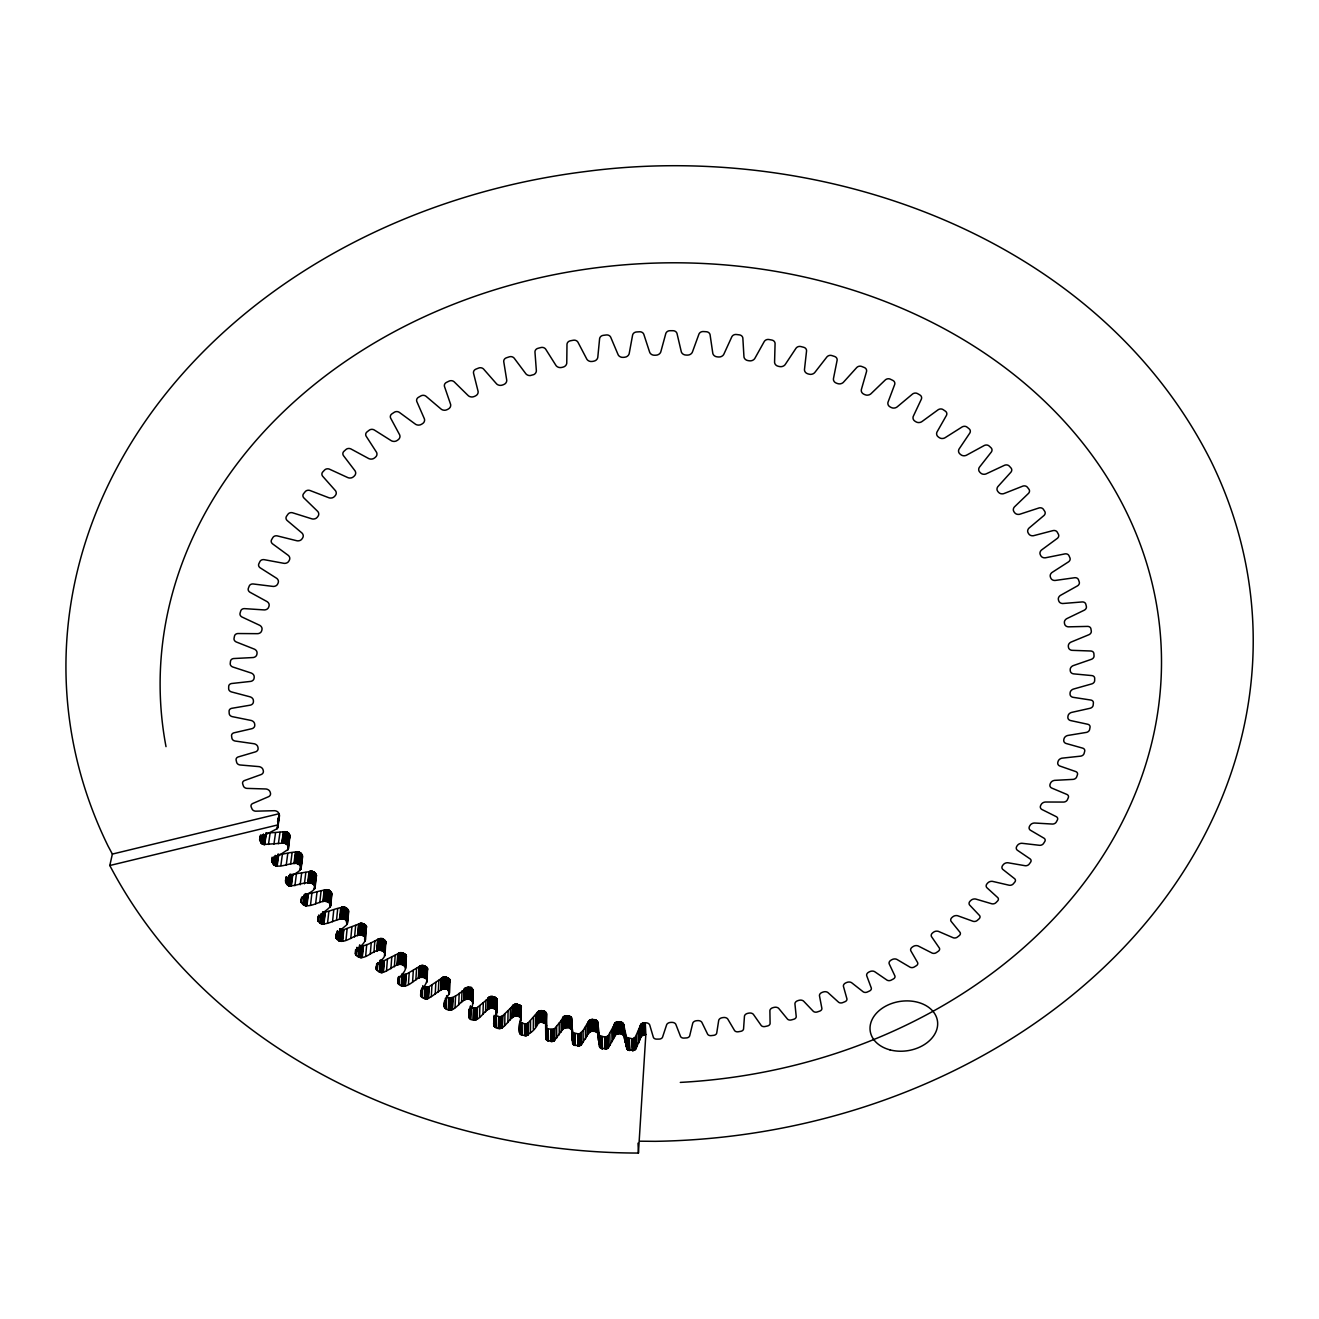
<?xml version="1.0" encoding="UTF-8"?>
<svg xmlns="http://www.w3.org/2000/svg" width="1319" height="1319" viewBox="0 0 1319 1319"><rect width="100%" height="100%" fill="white"/><g stroke="black" fill="none" stroke-linecap="round" stroke-linejoin="round"><path stroke-width="1.5" d="M624.2 1036.52L621.529 1033.717L616.187 1034.129L608.257 1047.88L602.222 1048.687L599.551 1046.791L597.655 1032.991L595.364 1031.425L591.604 1031.194L588.868 1032.744L581.3 1044.846L577.788 1045.868L572.743 1043.956L572.1 1030.155L568.868 1027.633L563.46 1028.49L553.996 1040.938L551.128 1041.449L546.544 1039.982L546.577 1025.358L545.11 1023.297L541.862 1022.324L541.878 1010.651L537.921 1011.739L527.633 1023.528L524.731 1023.907L520.313 1022.192M542.158 1022.357L541.878 1010.651M542.439 1022.423L542.158 1010.684M543.56 1022.67L543.576 1010.997L542.455 1010.75M543.84 1022.736L543.576 1010.997M544.384 1022.917L543.857 1011.079M544.632 1023.033L544.12 1011.162M285.959 876.937C282.513 897.777 310.625 873.26 315.175 887.407C313.065 893.804 300.105 894.595 300.996 901.998C306.107 910.671 317.368 901.734 324.49 901.157C344.836 905.543 308.382 915.353 320.088 923.003C327.359 927.916 347.161 910.077 346.765 924.784C342.924 928.494 329.519 936.853 339.807 941.123C347.738 942.673 354.399 933.687 362.23 935.204C375.091 941.37 343.517 953.917 361.076 957.561C368.776 957.825 376.278 946.218 383.763 951.741C388.841 957.594 375.767 962.293 375.964 968.377C383.235 981.979 396.706 956.242 405.428 967.091C406.631 973.241 394.744 978.187 398.651 984.139C405.675 990.569 413.375 980.297 419.557 977.478C439.738 975.466 410.555 995.763 424.932 998.615C431.231 1001.006 447.718 978.286 449.054 994.147C445.113 998.978 440.282 1010.42 450.521 1010.041C457.792 1008.936 461.056 998.351 468.723 999.175C481.386 1001.517 457.891 1023.247 476.753 1019.389C482.886 1016.965 487.255 1004.386 495.334 1009.249C500.33 1013.783 490.783 1021.467 494.559 1026.71C505.869 1035.712 510.354 1007.996 521.153 1018.169C509.282 1050.518 546.148 1030.667 538.333 1011.426M538.3 1023.099L538.795 1011.145M538.531 1022.95L539.042 1011.03M539.026 1022.703L539.306 1010.931M539.273 1022.604L539.57 1010.849M539.553 1022.522L539.85 1010.766M539.834 1022.439L540.13 1010.717M540.394 1022.34L540.708 1010.634M540.691 1022.307L541.004 1010.618M541.862 1022.324L541.301 1010.601M541.565 1022.291L541.581 1010.618M535.498 1026.627L535.547 1014.954M537.047 1024.467L537.08 1012.794M537.245 1024.138L537.427 1012.267M537.525 1023.758L537.74 1011.904M537.888 1023.412L538.119 1011.574M533.338 1029.331L533.387 1017.641M527.732 1035.118L527.996 1023.313M528.078 1034.887L528.325 1023.066M528.375 1034.624L528.474 1022.934M530.469 1032.53L530.551 1020.824M524.632 1035.596L524.517 1023.857M524.847 1035.646L524.962 1023.94M525.325 1035.679L525.193 1023.973M525.556 1035.695L525.654 1023.989M526.017 1035.662L525.885 1023.989M526.248 1035.629L526.347 1023.94M526.479 1035.596L526.578 1023.89M526.71 1035.547L527.023 1023.775M527.138 1035.399L527.435 1023.626M527.534 1035.234L527.633 1023.528M520.609 1034.294L520.741 1022.604M520.956 1034.525L520.923 1022.72M521.153 1018.169L521.021 1006.117L517.444 1004.336L514.311 1004.517L502.193 1016.257L499.555 1016.784L495.317 1015.399L495.037 1027.089M521.153 1034.64L521.285 1022.934M521.252 1020.461L521.021 1006.117M521.549 1034.805L521.483 1023.033M521.994 1034.937L521.895 1023.181M517.576 1016.059L517.724 1004.402M518.68 1016.388L518.829 1004.715M519.224 1016.57L519.109 1004.798M519.472 1016.685L519.62 1005.012M519.67 1032.925L519.785 1023.956M519.719 1016.801L519.867 1005.144M519.95 1033.585L519.834 1023.346M520.164 1017.081L520.082 1005.276M520.313 1034.03L520.444 1022.34M520.378 1017.246L520.51 1005.573M520.461 1034.178L520.692 1005.754M513.866 1016.289L514.047 1004.616M514.13 1016.174L514.311 1004.517M514.41 1016.092L514.575 1004.435M514.674 1016.009L514.855 1004.353M515.251 1015.91L515.135 1004.287M515.548 1015.877L515.713 1004.204M515.844 1015.861L515.993 1004.188M516.141 1015.861L516.29 1004.188M516.438 1015.861L516.586 1004.204M516.718 1015.894L516.883 1004.237M517.015 1015.943L517.163 1004.27M517.295 1015.993L517.444 1004.336M512.003 1017.839L512.415 1005.853M512.382 1017.328L512.728 1005.49M512.745 1016.982L512.926 1005.309M512.943 1016.817L513.322 1004.996M513.388 1016.537L513.553 1004.864M513.619 1016.405L513.8 1004.732M507.864 1022.522L508.079 1010.849M510.272 1019.933L510.453 1008.26M504.732 1025.572L504.946 1013.899M500 1028.49L500.016 1016.817M500.231 1028.474L500.478 1016.784M500.692 1028.408L500.709 1016.751M500.923 1028.358L501.171 1016.669M501.138 1028.292L501.599 1016.537M501.566 1028.144L501.797 1016.438M501.764 1028.045L502.193 1016.257M502.127 1027.831L502.539 1016.009M502.457 1027.583L502.687 1015.894M496.686 1012.646L496.801 998.829L494.609 997.115L490.652 996.537L476.95 1007.815L474.263 1008.211L470.306 1006.727L469.894 1018.416M496.752 1012.431L496.801 998.829M498.384 1028.292L498.648 1016.603M498.615 1028.358L498.862 1016.669M498.829 1028.408L499.093 1016.718M499.291 1028.474L499.324 1016.751M499.538 1028.49L499.786 1016.801M493.24 1008.408L493.537 996.752M494.097 1026.1L494.097 1015.333M494.328 1008.771L494.609 997.115M494.427 1026.561L494.345 1016.454M494.592 1008.87L494.872 997.213M494.707 1026.841L494.79 1016.965M495.103 1009.117L495.136 997.329M495.334 1009.249L495.598 997.593M495.416 1027.32L495.499 1015.515M495.746 1009.563L495.829 997.741M495.614 1027.402L495.878 1015.712M495.746 1015.383L495.845 1011.492M496.125 1009.909L496.224 998.071M496.026 1027.567L496.092 1015.795M496.422 1010.288L496.554 998.434M489.794 1008.343L490.091 996.686M490.058 1008.26L490.371 996.603M490.355 1008.194L490.652 996.537M490.635 1008.145L490.948 996.504M491.229 1008.095L491.229 996.472M491.525 1008.095L491.822 996.439M491.822 1008.112L492.119 996.455M492.119 1008.145L492.416 996.488M492.399 1008.178L492.696 996.537M492.696 1008.244L492.976 996.587M492.976 1008.31L493.257 996.653M487.502 1009.892L487.832 998.236M487.766 1009.579L488.096 997.922M487.948 1009.398L488.442 997.576M488.327 1009.068L488.854 997.263M488.772 1008.771L489.085 997.115M489.003 1008.639L489.316 996.983M489.25 1008.524L489.827 996.768M623.788 1025.209L626.459 1037.328L632.543 1038.844L635.346 1037.179L640.952 1024.253L645.848 1022.786A4.27 3.166 -3 0 1 649.888 1025.572L653.383 1037.377A3.479 2.572 -3.2 0 0 656.664 1039.125L659.17 1039.092A3.462 2.556 -3.2 0 0 662.517 1037.245L666.458 1025.325A4.254 3.149 -3.5 0 1 670.613 1022.423L671.783 1022.373A4.254 3.149 -3.5 0 1 676.053 1024.929L680.555 1036.503A3.462 2.556 -3.8 0 0 683.984 1038.086L686.49 1037.921A3.462 2.556 -3.8 0 0 689.672 1035.893L692.59 1023.824A4.254 3.149 -4.1 0 1 696.498 1020.725L697.652 1020.626A4.254 3.149 -4.1 0 1 702.153 1022.95L707.643 1034.228A3.462 2.556 -4.4 0 0 711.205 1035.629L713.711 1035.333A3.479 2.572 -4.4 0 0 716.712 1033.156L718.608 1020.988A4.27 3.166 -4.7 0 1 722.235 1017.707L723.406 1017.526A4.27 3.166 -4.7 0 1 728.104 1019.603L734.568 1030.568A3.479 2.572 -5 0 0 738.261 1031.771L740.717 1031.343A3.479 2.572 -5 0 0 743.553 1029.034L744.411 1016.801A4.27 3.166 -5.2 0 1 747.774 1013.338L748.912 1013.107A4.27 3.166 -5.3 0 1 753.792 1014.938L761.228 1025.523A3.479 2.572 -5.5 0 0 765.02 1026.528L767.46 1025.984A3.479 2.572 -5.6 0 0 770.098 1023.528L769.9 1011.294A4.27 3.166 -5.8 0 1 772.967 1007.667L774.105 1007.37A4.27 3.166 -5.8 0 1 779.15 1008.936L787.509 1019.109A3.479 2.572 -6.1 0 0 791.4 1019.917L793.807 1019.241A3.479 2.572 -6.2 0 0 796.231 1016.652L794.994 1004.468A4.287 3.182 -6.4 0 1 797.764 1000.692L798.869 1000.346A4.287 3.182 -6.4 0 1 804.079 1001.632L813.328 1011.343A3.495 2.589 -6.7 0 0 817.318 1011.937L819.66 1011.145A3.495 2.589 -6.8 0 0 821.885 1008.441L819.577 996.34A4.287 3.199 -7 0 1 822.05 992.432L823.122 992.036A4.287 3.199 -7 0 1 828.464 993.042L838.604 1002.242A3.495 2.605 -7.3 0 0 842.643 1002.638L844.951 1001.715A3.495 2.605 -7.4 0 0 846.946 998.895L843.599 986.958A4.303 3.215 -7.5 0 1 845.726 982.919L846.782 982.457A4.303 3.215 -7.6 0 1 852.239 983.199L863.22 991.839A3.512 2.605 -7.9 0 0 867.325 992.02L869.551 990.981A3.512 2.622 -7.9 0 0 871.315 988.063L866.929 976.307A4.32 3.232 -8.1 0 1 868.726 972.169L869.749 971.658A4.32 3.232 -8.1 0 1 875.305 972.103L887.077 980.165A3.528 2.622 -8.5 0 0 891.232 980.116L893.375 978.962A3.528 2.622 -8.5 0 0 894.909 975.961L889.484 964.453A4.336 3.248 -8.7 0 1 890.935 960.216L891.924 959.655A4.336 3.248 -8.7 0 1 897.547 959.803L910.11 967.223A3.545 2.638 -9.1 0 0 914.281 966.975L916.342 965.706A3.545 2.638 -9.1 0 0 917.628 962.606L911.165 951.411A4.353 3.265 -9.2 0 1 912.27 947.108L913.21 946.481A4.353 3.265 -9.2 0 1 918.898 946.333L932.187 953.093A3.561 2.671 -9.6 0 0 936.375 952.598L938.353 951.23A3.561 2.671 -9.7 0 0 939.375 948.064L931.906 937.215A4.369 3.297 -9.8 0 1 932.648 932.863L933.539 932.187A4.369 3.297 -9.8 0 1 939.243 931.725L953.241 937.776A3.578 2.687 -10.2 0 0 957.413 937.067L959.292 935.583A3.578 2.687 -10.3 0 0 960.051 932.368L951.576 921.915A4.402 3.314 -10.3 0 1 951.955 917.513L952.796 916.804A4.402 3.314 -10.4 0 1 958.517 916.045L973.158 921.321A3.594 2.704 -10.8 0 0 977.297 920.398L979.077 918.815A3.594 2.704 -10.8 0 0 979.572 915.551L970.124 905.559A4.419 3.347 -10.9 0 1 970.108 901.141L970.899 900.382A4.419 3.347 -10.9 0 1 976.621 899.311L991.839 903.795A3.611 2.737 -11.3 0 0 995.96 902.641L997.609 900.959A3.627 2.737 -11.4 0 0 997.824 897.678L987.42 888.198A4.452 3.38 -11.4 0 1 987.041 883.763L987.766 882.955A4.452 3.38 -11.5 0 1 993.454 881.587L1009.216 885.247A3.644 2.753 -11.9 0 0 1013.272 883.878L1014.789 882.098A3.644 2.77 -11.9 0 0 1014.74 878.8L1003.413 869.88A4.468 3.413 -12 0 1 1002.638 865.462L1003.314 864.621A4.468 3.413 -12 0 1 1008.92 862.923L1025.176 865.726A3.66 2.786 -12.4 0 0 1029.166 864.126L1030.551 862.263A3.66 2.786 -12.5 0 0 1030.205 858.966L1017.988 850.656A4.501 3.446 -12.5 0 1 1016.817 846.287L1017.427 845.397A4.501 3.446 -12.5 0 1 1022.967 843.402L1039.636 845.314A3.693 2.819 -13 0 0 1043.527 843.484L1044.763 841.555A3.693 2.819 -13 0 0 1044.137 838.274L1031.062 830.607A4.534 3.479 -13 0 1 1029.512 826.304L1030.057 825.381A4.534 3.479 -13 0 1 1035.481 823.072L1052.513 824.062A3.71 2.852 -13.5 0 0 1056.288 822.017L1057.376 820.006A3.71 2.852 -13.6 0 0 1056.47 816.758L1042.571 809.817A4.567 3.528 -13.5 0 1 1040.625 805.579L1041.103 804.639A4.567 3.528 -13.6 0 1 1046.379 802.018L1063.708 802.067A3.743 2.885 -14 0 0 1067.368 799.809L1068.291 797.731A3.743 2.885 -14.1 0 0 1067.087 794.516L1052.414 788.35A4.6 3.561 -14 0 1 1050.089 784.211L1050.485 783.239A4.6 3.561 -14 0 1 1055.612 780.304L1073.155 779.381A3.776 2.918 -14.6 0 0 1076.667 776.924L1077.425 774.781A3.776 2.918 -14.6 0 0 1075.925 771.631L1060.542 766.273A4.633 3.611 -14.5 0 1 1057.838 762.267L1058.135 761.261A4.633 3.611 -14.5 0 1 1063.081 758.046L1080.772 756.133A3.792 2.951 -15.1 0 0 1084.103 753.446L1084.696 751.269A3.792 2.968 -15.1 0 0 1082.899 748.203L1066.873 743.702A4.666 3.644 -15 0 1 1063.774 739.844L1064.004 738.821A4.666 3.644 -15 0 1 1068.72 735.31L1086.477 732.391A3.825 3.001 -15.5 0 0 1089.626 729.506L1090.038 727.297A3.825 3.001 -15.6 0 0 1087.961 724.312L1071.325 720.718A4.699 3.693 -15.4 0 1 1067.862 717.025L1068.011 715.986A4.699 3.693 -15.4 0 1 1072.479 712.211L1090.219 708.254A3.858 3.034 -16 0 0 1093.171 705.187L1093.385 702.945A3.858 3.034 -16 0 0 1091.027 700.076L1073.864 697.438A4.732 3.743 -15.8 0 1 1070.039 693.926L1070.088 692.887A4.732 3.743 -15.9 0 1 1074.293 688.831L1091.934 683.852A3.875 3.083 -16.4 0 0 1094.655 680.604L1094.688 678.345A3.891 3.083 -16.5 0 0 1092.05 675.608L1074.424 673.943A4.765 3.792 -16.2 0 1 1070.253 670.662L1070.204 669.607A4.765 3.792 -16.3 0 1 1074.128 665.304L1091.555 659.269A3.908 3.116 -16.8 0 0 1094.045 655.873L1093.88 653.597A3.908 3.116 -16.9 0 0 1090.961 651.009L1072.974 650.366A4.798 3.842 -16.6 0 1 1068.456 647.316L1068.324 646.261A4.798 3.842 -16.6 0 1 1071.918 641.726L1089.065 634.653A3.941 3.166 -17.2 0 0 1091.291 631.092L1090.928 628.833A3.941 3.166 -17.2 0 0 1087.746 626.393L1069.462 626.822A4.831 3.891 -16.9 0 1 1064.631 624.035L1064.417 622.98A4.831 3.891 -17 0 1 1067.665 618.215L1084.416 610.12A3.973 3.199 -17.6 0 0 1086.361 606.427L1085.801 604.168A3.973 3.215 -17.6 0 0 1082.371 601.926L1063.889 603.426A4.864 3.941 -17.2 0 1 1058.745 600.903L1058.432 599.881A4.864 3.957 -17.2 0 1 1061.317 594.902L1077.607 585.801A3.99 3.248 -17.9 0 0 1079.255 581.976L1078.48 579.75A3.99 3.248 -17.9 0 0 1074.82 577.706L1056.222 580.311A4.897 4.006 -17.5 0 1 1050.798 578.085L1050.402 577.062A4.897 4.006 -17.5 0 1 1052.875 571.918L1068.588 561.812A4.023 3.297 -18.1 0 0 1069.94 557.888L1068.967 555.695A4.023 3.297 -18.1 0 0 1065.076 553.865L1046.462 557.591A4.93 4.056 -17.7 0 1 1040.79 555.695L1040.295 554.705A4.93 4.056 -17.7 0 1 1042.373 549.38L1057.393 538.317A4.056 3.347 -18.3 0 0 1058.415 534.294L1057.261 532.167A4.056 3.347 -18.3 0 0 1053.156 530.568L1034.64 535.415A4.963 4.105 -17.8 0 1 1028.738 533.865L1028.144 532.892A4.963 4.105 -17.8 0 1 1029.793 527.435L1044.038 515.449A4.072 3.38 -18.4 0 0 1044.73 511.343L1043.362 509.282A4.072 3.396 -18.5 0 0 1039.075 507.93L1020.774 513.915A4.979 4.155 -17.9 0 1 1014.657 512.712L1013.981 511.772A4.979 4.155 -17.9 0 1 1015.168 506.216L1028.556 493.339A4.089 3.429 -18.5 0 0 1028.902 489.184L1027.336 487.189A4.105 3.429 -18.5 0 0 1022.884 486.101L1004.88 493.207A5.012 4.204 -17.9 0 1 998.615 492.383L997.84 491.476A5.012 4.204 -17.9 0 1 998.565 485.854L1010.981 472.12A4.122 3.479 -18.5 0 0 1010.981 467.948L1009.233 466.052A4.122 3.479 -18.5 0 0 1004.633 465.228L987.041 473.455A5.029 4.254 -17.8 0 1 980.627 472.993L979.786 472.153A5.029 4.254 -17.8 0 1 980.017 466.464L991.393 451.955A4.138 3.512 -18.4 0 0 991.031 447.768L989.102 445.987A4.138 3.512 -18.3 0 0 984.386 445.443L967.322 454.758A5.062 4.303 -17.6 0 1 960.809 454.692L959.869 453.901A5.062 4.303 -17.5 0 1 959.638 448.196L969.877 432.962A4.155 3.561 -18.1 0 0 969.135 428.807L967.041 427.125A4.155 3.561 -18.1 0 0 962.227 426.878L945.805 437.265A5.078 4.353 -17.2 0 1 939.227 437.611L938.221 436.869A5.078 4.353 -17.2 0 1 937.479 431.165L946.498 415.304A4.171 3.594 -17.8 0 0 945.41 411.182L943.134 409.632A4.171 3.594 -17.7 0 0 938.254 409.681L922.608 421.091A5.095 4.402 -16.8 0 1 915.996 421.833L914.908 421.157A5.095 4.402 -16.7 0 1 913.671 415.501L921.404 399.063A4.188 3.627 -17.2 0 0 919.953 395.008L917.529 393.606A4.188 3.644 -17.2 0 0 912.616 393.969L897.81 406.351A5.111 4.452 -16.2 0 1 891.215 407.505L890.061 406.895A5.111 4.452 -16.1 0 1 888.346 401.322L894.711 384.406A4.204 3.677 -16.5 0 0 892.897 380.433L890.341 379.18A4.204 3.677 -16.5 0 0 885.412 379.839L871.579 393.161A5.128 4.485 -15.4 0 1 865.033 394.727L863.83 394.183A5.128 4.485 -15.3 0 1 861.604 388.726L866.567 371.414A4.204 3.71 -15.7 0 0 864.39 367.556L861.703 366.468A4.204 3.71 -15.6 0 0 856.822 367.44L844.028 381.603A5.128 4.518 -14.4 0 1 837.598 383.582L836.328 383.12A5.144 4.518 -14.4 0 1 833.624 377.795L837.136 360.186A4.221 3.726 -14.6 0 0 834.614 356.476L831.811 355.553A4.221 3.743 -14.5 0 0 826.98 356.839L815.34 371.793A5.144 4.551 -13.3 0 1 809.042 374.167L807.739 373.788A5.144 4.551 -13.2 0 1 804.574 368.644L806.568 350.838A4.221 3.759 -13.3 0 0 803.716 347.293L800.831 346.551A4.221 3.759 -13.2 0 0 796.082 348.134L785.695 363.797A5.161 4.584 -11.9 0 1 779.562 366.567L778.226 366.27A5.161 4.584 -11.8 0 1 774.599 361.324L775.077 343.418A4.237 3.776 -11.8 0 0 771.912 340.071L768.944 339.511A4.237 3.792 -11.6 0 0 764.328 341.39L755.243 357.68A5.161 4.6 -10.4 0 1 749.34 360.812L747.955 360.598A5.161 4.6 -10.3 0 1 743.9 355.899L742.844 338.01A4.237 3.809 -10 0 0 739.382 334.861L736.365 334.498A4.237 3.809 -9.8 0 0 731.88 336.658L724.18 353.476A5.161 4.616 -8.6 0 1 718.542 356.987L717.14 356.855A5.161 4.616 -8.6 0 1 712.672 352.437L710.067 334.663A4.237 3.809 -8.1 0 0 706.341 331.728L703.291 331.547A4.237 3.809 -7.9 0 0 698.988 333.987L692.706 351.25A5.161 4.633 -6.8 0 1 687.364 355.108L685.946 355.058A5.161 4.633 -6.7 0 1 681.099 350.936L676.977 333.377A4.237 3.825 -6 0 0 672.987 330.706L669.92 330.706A4.237 3.825 -5.8 0 0 665.831 333.41L661.033 351.002A5.161 4.649 -4.8 0 1 656.021 355.19L654.603 355.24A5.161 4.649 -4.7 0 1 649.393 351.415L643.771 334.185A4.237 3.825 -3.9 0 0 639.55 331.778L636.483 331.976A4.237 3.825 -3.7 0 0 632.625 334.944L629.344 352.75A5.161 4.649 -2.8 0 1 624.695 357.235L623.293 357.367A5.161 4.649 -2.8 0 1 617.77 353.888L610.664 337.103A4.237 3.825 -1.7 0 0 606.245 334.96L603.212 335.356A4.237 3.825 -1.5 0 0 599.617 338.538L597.87 356.493A5.161 4.633 -0.9 0 1 593.599 361.225L592.215 361.455A5.161 4.633 -0.8 0 1 586.394 358.339L577.887 342.083A4.237 3.809 0.3 0 0 573.303 340.236L570.303 340.813A4.237 3.809 0.5 0 0 566.989 344.21L566.774 362.164A5.161 4.616 1 0 1 562.933 367.16L561.564 367.473A5.161 4.616 1.1 0 1 555.513 364.736L545.637 349.09A4.237 3.809 2.3 0 0 540.905 347.54L537.971 348.315A4.237 3.809 2.4 0 0 534.953 351.893L536.289 369.765A5.161 4.6 2.7 0 1 533.849 374.58L530.172 375.585A5.161 4.6 2.8 0 1 525.292 373.013L514.113 358.076A4.237 3.792 4 0 0 509.266 356.839L506.414 357.795A4.237 3.776 4.2 0 0 503.726 361.538L506.578 379.212A5.161 4.584 4.3 0 1 503.644 384.587L502.358 385.066A5.161 4.584 4.3 0 1 495.928 383.137L483.529 368.99A4.221 3.759 5.6 0 0 478.616 368.05L475.846 369.172A4.221 3.759 5.7 0 0 473.505 373.063L477.857 390.44A5.144 4.551 5.6 0 1 475.401 395.964L474.148 396.524A5.144 4.551 5.7 0 1 467.586 395.008L454.066 381.719A4.221 3.743 6.9 0 0 449.103 381.109L446.465 382.395A4.221 3.726 7 0 0 444.454 386.401L450.274 403.383A5.144 4.518 6.8 0 1 448.312 409.022L447.108 409.648A5.128 4.518 6.8 0 1 440.464 408.544L425.922 396.195A4.204 3.71 8 0 0 420.942 395.881L418.42 397.332A4.204 3.71 8.1 0 0 416.771 401.421L423.993 417.925A5.128 4.485 7.8 0 1 422.525 423.646L421.404 424.339A5.128 4.485 7.8 0 1 414.71 423.646L399.228 412.286A4.204 3.677 8.9 0 0 394.266 412.286L391.891 413.869A4.204 3.677 9 0 0 390.605 418.041L399.179 433.967A5.111 4.452 8.5 0 1 398.206 439.722L397.151 440.48A5.111 4.452 8.6 0 1 390.473 440.2L374.151 429.895A4.188 3.644 9.6 0 0 369.238 430.192L367.028 431.907A4.188 3.627 9.6 0 0 366.105 436.127L375.964 451.395A5.095 4.402 9.2 0 1 375.486 457.165L374.514 457.973A5.095 4.402 9.2 0 1 367.869 458.105L350.821 448.889A4.171 3.594 10.1 0 0 345.99 449.482L343.946 451.312A4.171 3.594 10.2 0 0 343.402 455.55L354.448 470.075A5.078 4.353 9.6 0 1 354.481 475.813L353.574 476.687A5.078 4.353 9.6 0 1 347.012 477.231L329.371 469.119A4.155 3.561 10.5 0 0 324.622 469.993L322.776 471.938A4.155 3.561 10.5 0 0 322.594 476.159L334.762 489.893A5.062 4.303 10 0 1 335.29 495.581L334.465 496.505A5.062 4.303 10 0 1 328.019 497.428L309.883 490.454A4.138 3.512 10.7 0 0 305.266 491.608L303.601 493.652A4.138 3.512 10.8 0 0 303.782 497.84L316.989 510.7A5.029 4.254 10.2 0 1 317.994 516.306L317.252 517.262A5.029 4.254 10.2 0 1 310.971 518.565L292.439 512.745A4.122 3.479 10.9 0 0 288.004 514.179L286.52 516.29A4.122 3.479 10.9 0 0 287.064 520.428L301.21 532.381A5.012 4.204 10.3 0 1 302.678 537.872L302.035 538.861A5.012 4.204 10.3 0 1 295.918 540.526L277.138 535.86A4.105 3.429 10.9 0 0 272.868 537.542L271.582 539.718A4.089 3.429 10.9 0 0 272.472 543.791L287.46 554.771A4.979 4.155 10.3 0 1 289.372 560.13L288.828 561.136A4.979 4.155 10.3 0 1 282.942 563.147L263.998 559.635A4.072 3.38 10.9 0 0 259.925 561.548L258.837 563.79A4.072 3.38 10.8 0 0 260.074 567.764L275.803 577.755A4.963 4.105 10.2 0 1 278.144 582.932L277.682 583.971A4.946 4.105 10.2 0 1 272.044 586.296L253.05 583.954A4.056 3.347 10.7 0 0 249.209 586.081L248.335 588.34A4.039 3.347 10.7 0 0 249.885 592.198L266.257 601.167A4.93 4.056 10.1 0 1 269.01 606.163L268.647 607.218A4.93 4.056 10.1 0 1 263.272 609.856L244.345 608.62A4.023 3.297 10.5 0 0 240.734 610.961L240.058 613.253A4.023 3.297 10.5 0 0 241.921 616.979L258.821 624.893A4.897 4.006 9.9 0 1 261.97 629.674L261.706 630.746A4.897 4.006 9.9 0 1 256.644 633.664L237.865 633.532A3.99 3.248 10.3 0 0 234.502 636.055L234.04 638.363A3.99 3.248 10.3 0 0 236.183 641.941L253.528 648.8A4.864 3.941 9.6 0 1 257.04 653.334L256.875 654.405A4.864 3.941 9.6 0 1 252.127 657.587L233.595 658.544A3.973 3.215 10 0 0 230.495 661.231L230.231 663.539A3.973 3.199 10 0 0 232.655 666.952L250.346 672.739A4.831 3.891 9.3 0 1 254.204 677.043L254.122 678.098A4.831 3.891 9.3 0 1 249.703 681.511L231.534 683.522A3.941 3.166 9.6 0 0 228.698 686.358L228.649 688.65A3.941 3.166 9.6 0 0 231.32 691.881L249.258 696.613A4.798 3.842 9 0 1 253.413 700.636L253.429 701.692A4.798 3.842 9 0 1 249.373 705.319L231.616 708.336A3.908 3.116 9.3 0 0 229.077 711.287L229.209 713.563A3.908 3.116 9.2 0 0 232.128 716.613L250.214 720.273A4.765 3.792 8.6 0 1 254.666 724.016L254.765 725.054A4.765 3.792 8.6 0 1 251.072 728.879L233.826 732.853A3.891 3.083 8.9 0 0 231.567 735.92L231.897 738.162A3.875 3.083 8.8 0 0 235.029 741.014L253.166 743.619A4.732 3.743 8.3 0 1 257.881 747.065L258.079 748.104A4.732 3.743 8.2 0 1 254.748 752.077L238.096 756.974A3.858 3.034 8.4 0 0 236.134 760.14L236.645 762.333A3.858 3.034 8.4 0 0 239.976 764.971L258.079 766.537A4.699 3.693 7.8 0 1 263.025 769.686L263.305 770.708A4.699 3.693 7.8 0 1 260.354 774.83L244.361 780.584A3.825 3.001 8 0 0 242.68 783.816L243.388 785.959A3.825 3.001 7.9 0 0 246.9 788.383L264.888 788.943A4.666 3.644 7.4 0 1 270.032 791.779L270.379 792.768A4.666 3.644 7.4 0 1 267.839 797.006L252.539 803.584A3.792 2.968 7.5 0 0 251.171 806.882L252.044 808.959A3.792 2.951 7.4 0 0 255.705 811.169L273.511 810.723A4.633 3.611 6.9 0 1 278.82 813.246L278.903 817.269M482.968 1014.377L483.315 1002.704M485.59 1011.887L485.92 1000.231M479.555 1017.262L479.918 1005.589M301.408 858.85C306.7 845.528 280.782 856.13 277.748 854.399M475.499 1019.867L475.895 1008.178M475.73 1019.801L476.324 1008.062M476.159 1019.669L476.538 1007.996M476.373 1019.587L476.95 1007.815M476.753 1019.389L477.313 1007.601M477.099 1019.158L477.478 1007.469M472.548 1001.5C476.637 968.377 457.38 1003.578 446.564 997.032M472.713 1003.677L472.96 989.86M472.878 1003.017L473.059 990.058M473.191 1019.735L473.373 1007.98M473.406 1019.801L473.801 1008.128M473.867 1019.9L474.032 1008.178M474.098 1019.933L474.494 1008.244M474.576 1019.95L474.725 1008.26M474.807 1019.95L475.203 1008.26M475.269 1019.9L475.434 1008.244M468.74 1016.026L468.954 1010.189M469.267 999.34L469.696 987.7M468.937 1017.411L469.036 1009.117M469.548 999.439L469.96 987.799M469.267 1017.872L469.432 1009.53M469.548 1018.153L469.679 1010.239M470.586 999.868L471.015 988.228M470.256 1018.631L470.487 1005.754M470.85 999.983L471.262 988.343M470.454 1018.73L470.867 1007.04M471.097 1000.115L471.51 988.459M470.669 1018.812L471.081 1007.122M471.559 1000.396L471.74 988.607M471.955 1000.725L472.169 988.92M472.12 1000.907L472.532 989.266M472.433 1001.302L472.697 989.448M305.283 893.622C311.136 895.7 334.284 882.609 330.525 896.508M465.805 999.274L466.25 987.618M466.085 999.192L466.811 987.486M466.662 999.077L467.091 987.436M466.942 999.044L467.388 987.403M467.239 999.027L467.684 987.387M467.536 999.027L467.981 987.387M467.833 999.044L468.278 987.403M468.13 999.077L468.558 987.436M468.426 999.126L468.855 987.469M469.003 999.258L469.135 987.535M322.545 912.204C328.25 913.424 350.277 899.838 347.524 913.622M463.661 1000.626L464.107 988.986M463.958 1000.33L464.403 988.689M464.14 1000.165L464.783 988.36M464.552 999.851L464.997 988.195M464.783 999.703L465.459 987.931M465.261 999.456L465.706 987.816M465.525 999.357L465.97 987.717M458.715 1004.897L459.193 993.24M461.568 1002.539L462.029 990.882M455.055 1007.617L455.55 995.96M451.444 1009.859L452.17 998.104M451.856 1009.694L452.582 997.939M452.252 1009.497L452.763 997.824M452.433 1009.381L452.945 997.725M448.856 990.618L449.4 978.995L446.3 977.264L443.118 977.28L428.988 986.744L424.965 986.711L424.289 998.368M448.246 1009.678L448.773 998.021M449.136 992.218L449.4 978.995M448.658 1009.843L448.988 998.104M449.251 993.817L449.565 979.176M448.889 1009.909L449.416 998.236M449.532 993.191L449.828 979.588M449.35 1010.008L449.647 998.285M449.581 1010.024L450.109 998.368M449.812 1010.057L450.34 998.384M450.29 1010.057L450.587 998.384M450.521 1010.041L451.049 998.368M450.999 1009.975L451.279 998.335M451.213 1009.909L451.741 998.252M444.47 1007.37L444.75 1001.533L444.8 1007.848M445.459 988.821L446.02 977.198M445.261 1008.26L445.41 998.269M446.02 988.986L446.3 977.264M445.426 1008.375L445.723 998.532M446.3 989.085L446.844 977.461M445.608 1008.491L446.069 998.78M446.547 989.201L447.108 977.577M446.003 1008.705L446.663 995.598M447.57 989.679L448.114 978.055M447.817 989.811L448.361 978.187M448.279 990.107L448.592 978.319M448.493 990.272L449.021 978.632M448.674 990.437L449.218 978.813M441.997 989.102L442.574 977.478M442.261 989.003L442.838 977.363M442.541 988.904L443.118 977.28M442.821 988.838L443.679 977.148M443.398 988.722L443.959 977.099M443.695 988.689L444.256 977.066M443.992 988.673L444.552 977.049M444.289 988.673L444.849 977.049M444.585 988.689L445.146 977.066M444.223 1006.512L444.421 1002.259M444.882 988.722L445.443 977.082M444.404 1007.205L444.519 1000.857M445.179 988.755L445.74 977.132M438.287 991.888L438.881 980.264M440.546 990.091L441.14 978.451M440.876 989.811L441.651 978.006M441.288 989.481L441.865 977.857M441.502 989.349L442.327 977.593M435.221 994.097L435.847 982.457M271.632 860.598C274.962 872.453 289.685 861.126 298.078 863.764C308.234 871.315 287.674 875.041 285.465 880.746M431.313 996.653L431.94 984.996M427.719 998.631L428.362 986.991M427.933 998.565L428.576 986.909M428.131 998.483L428.988 986.744M428.527 998.285L429.186 986.628M425.361 978.253L426.037 966.646L420.794 965.673L406.087 974.345L402.048 974.098L401.24 985.738M424.702 998.549L425.18 986.81M425.823 978.55L426.037 966.646M424.932 998.615L425.592 986.975M426.037 978.714L426.268 966.778M425.377 998.747L425.823 987.041M426.416 979.061L426.697 967.107M425.608 998.78L426.284 987.14M426.713 979.456L426.894 967.272M425.839 998.813L426.515 987.156M426.68 982.49L427.241 967.651M426.317 998.846L426.746 987.189M427.092 981.649L427.504 968.047M426.565 998.829L427.224 987.189M427.026 998.796L427.455 987.173M427.257 998.747L427.917 987.107M427.488 998.697L428.147 987.057M420.893 996.175L421.239 990.355M421.14 996.488L421.602 988.722M422.146 977.066L422.838 965.459M421.42 996.768L421.932 987.832M422.443 977.082L423.135 965.475M421.767 997.032L422.047 989.151M423.036 977.198L423.432 965.524M422.146 997.263L422.822 985.606M423.317 977.264L424.009 965.656M423.597 977.363L424.289 965.755M423.877 977.461L424.553 965.854M424.124 977.577L424.817 965.97M424.388 977.709L425.064 966.102M418.618 978.022L419.343 966.398M418.832 977.857L419.772 966.118M419.31 977.593L420.019 965.986M419.557 977.478L420.266 965.871M419.821 977.363L420.53 965.755M420.101 977.28L421.074 965.59M420.662 977.132L421.371 965.524M420.959 977.099L421.651 965.492M421.256 977.066L421.948 965.459M420.596 995.499L420.926 990.371M421.552 977.049L422.245 965.442M420.728 995.845L420.893 991.789M421.849 977.049L422.542 965.442M415.848 979.984L416.573 968.36M418.288 978.286L418.997 966.662M644.628 1032.991L645.271 1022.786L645.832 1034.459L638.429 1153.053C430.653 1152.905 209.474 1055.53 109.807 865.511L112.362 854.085L108.092 846.106A594.078 487.222 -3.8 0 1 586.411 171.421C824.688 140.144 1098.282 237.338 1210.99 461.122A594.078 487.222 -3.8 0 1 655.329 1141.331L639.863 1141.199M412.583 982.028L413.325 970.405M408.428 984.386L409.203 972.762M473.29 991.146L472.845 992.564M404.191 986.282L404.982 974.659M405.576 967.536L406.219 955.5L403.169 953.01L399.97 952.681L384.142 960.677L380.119 960.216L379.361 971.955M404.422 986.249L405.444 974.56M405.576 968.888L406.219 955.5M404.867 986.134L405.658 974.494M405.081 986.051L406.087 974.345M405.494 985.87L406.285 974.246M571.787 1022.11L571.143 1017.097L565.01 1015.927L554.293 1029.001L547.781 1029.051L545.868 1027.006L546.594 1013.899L544.632 1011.36M402.361 964.601L403.169 953.01M402.625 964.717L403.433 953.126M401.635 985.936L402.246 974.213M403.119 964.997L403.68 953.258M401.85 986.035L402.658 974.395M402.295 986.167L402.872 974.477M402.526 986.233L403.334 974.593M404.059 965.59L404.851 954M403.004 986.299L403.565 974.642M404.29 965.755L405.081 954.165M403.235 986.315L404.026 974.692M404.702 966.085L405.494 954.494M403.482 986.332L404.273 974.692M405.032 966.464L405.675 954.692M403.96 986.315L404.504 974.692M405.312 966.876L405.972 955.071M405.56 963.925L406.417 956.16M398.849 964.337L399.69 952.747M398.025 983.364L398.289 977.198M399.146 964.271L399.97 952.681M398.223 983.677L398.437 977.544M399.443 964.222L400.267 952.648M398.486 983.99L398.767 978.022M399.739 964.189L400.564 952.615M398.816 984.271L399.195 976.373M400.036 964.173L400.861 952.598M399.179 984.518L399.542 976.637M400.333 964.173L401.157 952.598M400.943 964.222L401.454 952.615M401.24 964.271L402.048 952.681M401.537 964.337L402.344 952.747M401.817 964.403L402.625 952.829M402.097 964.502L402.905 952.912M396.953 965.244L397.777 953.653M397.316 964.997L398.371 953.274M397.777 964.733L398.618 953.142M398.041 964.601L399.129 952.912M398.569 964.42L399.41 952.829M394.365 966.827L395.205 955.22M390.902 968.707L391.776 957.116M386.516 970.85L387.423 959.259M381.125 972.532L382.065 960.924M382.873 951.098C390.193 924.075 369.139 949.565 359.444 945.245M381.62 972.565L382.296 960.941M381.85 972.548L382.774 960.941M382.098 972.532L383.021 960.924M383.763 951.741L384.67 940.183L383.796 939.54M382.329 972.515L383.483 960.859M384.175 952.087L384.67 940.183M382.79 972.416L383.714 960.809M384.521 952.466L384.884 940.348M383.021 972.367L384.142 960.677M384.521 955.962L385.263 940.711M383.433 972.202L384.357 960.595M384.67 955.764L385.577 941.106M385 955.137L385.824 941.535M379.542 950.109L380.482 938.551M380.136 950.125L380.779 938.551M380.449 950.158L381.389 938.6M380.746 950.208L381.686 938.65M381.043 950.274L381.966 938.716M379.559 972.054L380.499 960.446M381.323 950.339L382.263 938.782M379.971 972.251L380.696 960.545M381.603 950.438L382.543 938.881M380.202 972.334L381.125 960.727M381.883 950.537L382.807 938.98M380.433 972.4L381.356 960.793M382.147 950.669L383.071 939.095M380.894 972.499L381.587 960.842M382.642 950.933L383.318 939.227M376.64 951.015L377.597 939.458M377.036 950.785L377.992 939.227M377.267 950.653L378.223 939.095M376.228 969.449L376.706 963.645M377.531 950.537L378.751 938.881M376.575 969.927L376.805 963.81M378.075 950.339L379.015 938.782M377.185 964.288L377.02 970.372L377.663 962.623M378.355 950.274L379.295 938.699M378.635 950.208L379.592 938.65M377.201 970.487L377.844 962.755M378.932 950.158L379.888 938.6M379.229 950.125L380.185 938.567M373.904 952.466L374.876 940.892M370.26 954.181L371.249 942.607M365.676 956.094L366.698 944.519M361.785 957.479L362.824 945.888M363.714 936.045L364.753 924.52L360.318 923.448L343.814 929.631L340.137 929.186L339.164 940.859M362.016 957.429L363.055 945.838M362.247 957.363L363.5 945.707M364.555 936.754L365.594 925.213L364.753 924.52M364.621 939.557L365.594 925.213M364.769 941.205L365.792 925.394M365.116 940.826L366.138 925.773M365.396 940.431L366.418 926.202M358.57 956.934L359.625 945.36M360.45 934.874L361.505 923.349M358.768 957.05L359.823 945.476M360.763 934.891L361.818 923.366M359.197 957.248L360.038 945.575M361.06 934.924L362.115 923.399M359.411 957.314L360.466 945.739M361.373 934.973L362.412 923.448M359.873 957.446L360.697 945.805M361.67 935.039L362.709 923.514M360.103 957.495L361.159 945.904M362.23 935.204L363.005 923.58M360.351 957.528L361.406 945.937M362.511 935.319L363.549 923.795M360.829 957.561L361.637 945.97M362.774 935.435L363.813 923.91M361.076 957.561L362.115 945.97M363.038 935.567L364.077 924.042M361.554 957.512L362.362 945.954M363.269 935.715L364.324 924.19M363.5 935.88L364.539 924.339M355.322 953.769L355.635 949.548M355.536 954.313L355.734 950.092M355.883 954.808L355.998 950.62M357.465 935.633L358.537 924.108M356.179 955.104L356.888 947.388M357.878 935.435L358.949 923.894M356.344 955.236L357.053 947.52M358.141 935.303L359.197 923.778M358.405 935.204L359.741 923.58M358.966 935.039L360.021 923.498M359.246 934.973L360.318 923.448M359.543 934.924L360.615 923.399M359.84 934.891L360.911 923.366M358.207 956.687L359.098 947.042M360.153 934.874L361.208 923.349M354.58 936.935L355.668 925.41M350.772 938.469L351.893 926.927M345.116 919.376L346.27 907.884M345.578 919.706L346.501 908.049M345.776 919.904L346.913 908.395M346.749 920.843L347.705 909.137M347.062 921.239L348.051 909.533M347.309 921.684L348.331 909.962M347.21 924.19L348.546 910.407M345.99 940.15L347.128 928.609M347.54 923.3L348.711 911.33M339.807 941.123L340.764 929.499M341.984 918.535L343.138 907.027M340.038 941.205L341.209 929.648M342.28 918.535L343.451 907.027M340.516 941.304L341.44 929.714M342.594 918.552L343.748 907.043M340.747 941.337L341.918 929.796M342.891 918.585L344.061 907.076M340.994 941.37L342.165 929.813M343.204 918.634L344.358 907.126M341.489 941.37L342.396 929.829M343.501 918.7L344.655 907.192M341.72 941.354L342.891 929.813M344.078 918.865L344.951 907.274M341.967 941.337L343.121 929.78M344.358 918.98L345.512 907.472M342.198 941.288L343.583 929.697M344.622 919.096L345.776 907.604M342.66 941.172L343.814 929.631M344.869 919.228L346.023 907.736M336.51 938.65L337.318 930.95M336.675 938.782L337.466 931.099M339.511 919.145L340.698 907.653M339.956 918.964L341.39 907.357M340.5 918.766L341.67 907.258M338.587 940.48L339.774 928.939M340.78 918.684L341.951 907.192M338.769 940.612L339.956 929.071M341.077 918.618L342.248 907.126M341.374 918.568L342.544 907.076M339.362 940.958L340.549 929.4M341.67 918.552L342.841 907.043M336.51 920.299L337.697 908.807M335.949 937.809L336.213 933.605M336.246 938.32L336.427 934.132M332.536 921.635L333.756 910.126M330.162 903.894L331.25 892.221M330.047 907.274L331.547 892.65M330.195 907.076L331.745 893.095M330.591 906.202L331.926 894.035M326.931 901.355L328.184 889.896M327.211 901.454L328.48 889.995M327.491 901.569L328.761 890.111M327.772 901.685L329.025 890.226M328.019 901.833L329.288 890.358M328.266 901.982L329.519 890.506M328.728 902.311L329.766 890.671M328.926 902.493L330.179 891.034M329.123 902.691L330.36 891.232M327.574 923.069L328.827 911.561M329.849 903.482L331.085 892.023M321.045 923.63L322.116 914.034M323.617 901.339L324.903 889.88M321.49 923.795L322.776 912.286M323.897 901.256L325.183 889.797M321.721 923.877L323.007 912.352M324.194 901.207L325.48 889.748M321.951 923.927L323.237 912.418M324.49 901.157L325.777 889.698M322.43 924.009L323.468 912.468M324.804 901.124L326.073 889.665M322.677 924.042L323.963 912.517M325.101 901.108L326.37 889.649M322.924 924.058L324.21 912.534M325.414 901.108L326.683 889.649M323.419 924.042L324.441 912.534M325.727 901.124L326.997 889.665M323.65 924.009L324.936 912.501M326.024 901.157L327.293 889.698M323.897 923.976L325.397 912.402M326.337 901.207L327.607 889.748M326.634 901.273L327.903 889.814M317.928 920.711L318.357 916.87M318.159 921.041L318.687 915.122M318.308 921.19L318.967 915.435M319.94 922.855L320.797 915.188M320.27 923.152L321.341 913.556M320.451 923.284L321.523 913.688M322.891 901.602L324.161 890.144M320.83 923.514L321.704 913.82M323.336 901.438L324.622 889.979M317.813 920.53L318.176 916.524M319.759 902.592L321.061 891.133M315.027 888.099L316.478 875.255L314.631 872.469L311.614 871.282L290.807 874.596L289.553 886.088M315.637 903.729L316.972 892.254M312.306 883.268L313.675 871.843M312.57 883.4L313.922 871.991M312.817 883.565L314.169 872.139M310.526 904.9L311.878 893.425M313.065 883.73L314.417 872.304M313.493 884.093L314.631 872.469M313.675 884.274L315.027 872.865M313.856 884.488L315.192 873.063M314.186 889.336L315.851 873.903M314.549 888.957L315.999 874.118M314.697 888.759L316.247 874.563M306.239 905.642L307.624 894.167M309.025 882.724L310.394 871.298M306.486 905.625L308.102 894.134M309.322 882.691L310.69 871.265M306.964 905.559L308.349 894.084M309.635 882.675L311.004 871.249M309.949 882.675L311.317 871.265M310.262 882.691L311.614 871.282M310.559 882.724L311.927 871.315M310.872 882.79L312.24 871.364M311.169 882.856L312.537 871.43M311.465 882.939L312.834 871.513M312.042 883.136L313.114 871.612M303.321 904.719L304.31 895.024M303.502 904.867L304.656 895.304M303.898 905.098L304.854 895.42M304.095 905.213L305.497 893.738M304.557 905.395L305.711 893.82M304.788 905.461L306.173 893.985M305.019 905.526L306.404 894.051M307.657 883.054L309.042 871.628M305.497 905.609L306.651 894.101M308.135 882.906L309.52 871.48M305.744 905.625L307.129 894.15M308.415 882.823L309.8 871.414M305.992 905.642L307.376 894.167M308.712 882.774L310.097 871.348M300.996 901.998L301.375 897.992M301.342 902.509L302.051 896.772M304.425 883.878L305.827 872.453M302.991 904.422L304.161 894.876M300.814 869.27L302.496 855.767M301.095 868.594L302.595 856.723M300.171 884.785L301.606 873.359M298.358 863.896L299.792 852.519M298.605 864.027L300.056 852.651M298.869 864.192L300.303 852.816M299.331 864.539L300.534 852.981M299.528 864.72L300.963 853.344M299.891 865.132L301.161 853.541M300.056 865.346L301.49 853.97M299.974 870.243L302.067 854.844M300.369 869.88L302.216 855.075M300.683 869.485L302.414 855.536M295.027 863.335L296.495 851.959M295.341 863.302L296.808 851.926M295.654 863.285L297.105 851.909M295.967 863.302L297.418 851.926M296.28 863.318L297.731 851.942M296.594 863.351L298.045 851.975M296.89 863.401L298.358 852.025M297.204 863.467L298.655 852.09M297.5 863.549L298.951 852.173M294.912 885.692L296.379 874.266M297.797 863.648L299.248 852.272M298.078 863.764L299.528 852.387M288.861 885.857L290.345 874.431M289.092 885.956L290.576 874.513M289.801 886.137L291.285 874.695M290.048 886.17L291.532 874.744M290.295 886.203L291.779 874.761M290.79 886.22L292.027 874.777M291.037 886.203L292.521 874.761M293.939 863.566L295.423 852.189M291.285 886.17L292.769 874.744M294.434 863.45L295.901 852.074M294.731 863.384L296.198 852.008M286.635 877.086L285.877 882.79L286.52 876.904M287.377 884.818L288.234 877.02M287.674 885.131L288.927 875.602M288.037 885.412L289.092 875.75M290.609 864.225L292.093 852.849M288.432 885.659L289.471 876.014M288.647 885.758L289.916 874.233M271.665 860.4L288.251 849.321L287.526 844.885L289.042 833.559L285.102 831.695L265.861 833.179M287.822 845.331L289.042 833.559M288.07 844.589L288.795 840.632M287.74 849.914L289.191 833.773M286.256 864.901L287.773 853.525M288.103 849.535L289.85 834.927M288.498 848.875L289.966 835.158M285.58 882.263L285.893 877.696M287.526 844.885L284.508 843.138L286.042 831.811M284.805 843.204L286.338 831.877M285.102 843.286L286.635 831.959M285.399 843.385L286.932 832.058M285.959 843.632L287.212 832.174M286.223 843.781L287.756 832.454M286.487 843.929L288.004 832.602M286.718 844.111L288.251 832.784M286.948 844.292L288.465 832.965M287.344 844.688L288.68 833.146M112.362 854.085L279.034 813.724L277.32 828.563L260.717 837.318L259.662 840.154L261.376 843.253L263.948 844.49L281.821 843.204L283.371 831.877M281.821 843.204L283.865 831.794M282.315 843.121L284.179 831.745M282.629 843.072L284.475 831.712M282.942 843.039L284.789 831.695M283.255 843.022L285.102 831.695M280.865 865.528L282.414 854.135M283.569 843.022L285.415 831.728M284.508 843.138L285.728 831.761M274.962 865.462L276.281 855.965M275.193 865.544L276.512 856.064M278.391 843.682L279.974 832.355M275.44 865.627L276.743 856.13M275.918 865.742L276.99 856.196M276.166 865.775L277.485 856.295M276.413 865.808L277.996 854.415M276.908 865.825L278.243 854.432M277.171 865.808L278.738 854.415M277.155 828.761L279.265 814.202M277.6 828.134L279.364 814.433M277.798 827.673L279.546 815.422M273.214 864.044L274.286 856.46M273.462 864.39L274.401 856.641M273.775 864.72L274.682 856.971M274.138 865L275.275 855.371M274.319 865.132L275.655 855.652M274.748 865.363L275.852 855.767M271.747 861.554L272.159 857.185M273.94 844.127L275.539 832.8M272.011 862.115L272.357 857.96M277.6 821.77L278.128 818.011M268.466 844.457L270.098 833.13M261.904 843.698L263.289 834.251M262.102 843.83L263.487 834.383M262.514 844.061L263.685 834.515M262.745 844.176L264.13 834.729M262.976 844.259L264.361 834.812M263.206 844.341L264.591 834.894M263.701 844.457L264.839 834.96M263.948 844.49L265.333 835.042M264.196 844.523L265.581 835.075M264.443 844.539L266.108 833.196M264.707 844.539L266.356 833.196M259.612 839.956L260.14 835.999M259.827 840.533L260.667 834.878M261.096 842.907L261.986 834.993M261.376 843.253L262.349 835.537M261.541 843.402L262.646 835.85M520.263 1014.295L521.384 1006.71M624.217 1036.882L626.904 1049.034L633.038 1050.534L635.84 1048.885L641.331 1036.124L645.832 1034.459M623.772 1024.847L621.101 1022.044L615.561 1022.588L608.158 1035.877L605.091 1037.245L599.37 1035.415L597.705 1022.126L595.347 1019.834L589.131 1020.527L583.047 1030.584L579.206 1034.112L572.908 1032.695L571.77 1025.226M496.801 1001.335L497.065 999.472M385.824 943.777L386.038 942.211M449.581 982.523L450.125 980.446M427.125 971.196L427.818 968.921M315.884 877.531L316.511 875.503M289.438 838.389L290.196 835.867M365.99 929.483L366.633 926.63M634.06 1038.399L634.357 1050.188M109.807 865.511L277.452 825.002M573.666 1033.321L574.029 1045.143M626.673 1037.624L627.564 1049.726M626.739 1048.72L626.228 1036.849M644.678 1022.786L645.238 1034.442M644.397 1022.786L644.942 1034.459M644.101 1022.802L644.661 1034.475M643.524 1022.884L644.364 1034.508M643.243 1022.95L643.787 1034.624M642.963 1023.016L643.524 1034.69M642.699 1023.115L643.243 1034.788M642.435 1023.214L642.732 1035.003M641.957 1023.462L642.501 1035.135M641.726 1023.593L642.271 1035.267M641.512 1023.742L641.842 1035.58M641.116 1024.072L641.496 1035.926M640.803 1024.451L641.199 1036.305M640.539 1024.83L640.836 1037.13M640.21 1025.819L640.737 1037.492M639.468 1028.177L639.979 1039.85M638.297 1031.178L638.825 1042.851M636.632 1034.772L637.143 1046.462M635.346 1037.179L635.758 1049.05M635.148 1037.492L635.395 1049.495M634.752 1037.921L635.082 1049.759M634.423 1038.185L634.736 1049.99M633.648 1038.581L634.142 1050.27M638.017 1143.161L638.429 1153.053M633.433 1038.647L633.928 1050.353M633.219 1038.712L633.714 1050.419M633.005 1038.762L633.483 1050.468M632.543 1038.844L633.268 1050.501M632.312 1038.861L632.807 1050.567M632.081 1038.861L632.576 1050.567M631.85 1038.861L632.329 1050.567M629.344 1038.778L629.822 1050.468M628.899 1038.729L629.592 1050.468M628.668 1038.696L629.13 1050.402M628.223 1038.597L628.916 1050.353M628.025 1038.515L628.487 1050.221M627.63 1038.35L628.273 1050.138M627.267 1038.152L627.893 1049.957M626.459 1037.328L627.135 1049.33M625.453 1034.36L625.898 1046.066M624.563 1030.667L625.008 1042.356M623.656 1024.204L624.481 1039.29M623.376 1023.61L624.019 1035.679M622.914 1023.049L623.673 1035.085M622.733 1022.884L623.178 1034.574M622.337 1022.588L622.98 1034.409M622.106 1022.456L622.535 1034.129M621.628 1022.225L622.304 1034.014M621.364 1022.126L621.793 1033.799M621.101 1022.044L621.529 1033.717M620.54 1021.928L621.249 1033.651M620.26 1021.879L620.688 1033.552M619.979 1021.862L620.392 1033.535M618.809 1021.78L619.221 1033.453M618.232 1021.78L618.924 1033.453M617.935 1021.796L618.347 1033.469M617.655 1021.829L618.05 1033.502M617.358 1021.879L617.77 1033.552M617.078 1021.945L617.49 1033.618M616.814 1022.011L617.21 1033.684M616.534 1022.11L616.682 1033.882M616.022 1022.324L616.435 1033.997M615.792 1022.456L616.187 1034.129M615.561 1022.588L615.742 1034.409M615.149 1022.901L615.544 1034.574M614.967 1023.066L615.363 1034.755M614.802 1023.247L615.033 1035.118M614.506 1023.626L614.769 1035.514M614.291 1024.039L614.473 1036.272M613.137 1026.924L613.516 1038.597M611.719 1029.859L612.098 1041.548M609.757 1033.371L610.12 1045.077M608.257 1035.728L608.389 1047.731M607.894 1036.173L608.108 1048.011M607.597 1036.437L607.779 1048.259M607.251 1036.668L607.416 1048.473M606.872 1036.866L607.218 1048.572M606.658 1036.948L606.789 1048.72M606.229 1037.08L606.575 1048.786M605.784 1037.179L606.344 1048.852M605.553 1037.212L605.899 1048.918M605.091 1037.245L605.668 1048.935M604.86 1037.245L605.19 1048.935M604.63 1037.229L604.959 1048.935M602.14 1036.998L602.453 1048.704M601.695 1036.932L602.222 1048.687M601.464 1036.882L601.777 1048.589M601.035 1036.767L601.563 1048.539M600.837 1036.685L601.151 1048.391M600.458 1036.487L600.953 1048.292M600.112 1036.272L600.59 1048.094M599.683 1035.86L600.26 1047.847M599.304 1035.25L599.881 1047.418M599.205 1034.92L599.551 1046.791M598.628 1032.381L598.941 1044.087M597.655 1021.912L598.348 1040.328M597.573 1021.714L597.87 1033.387M597.359 1021.302L597.771 1033.189M597.078 1020.939L597.523 1032.793M596.732 1020.593L597.194 1032.431M596.32 1020.296L596.815 1032.118M596.089 1020.164L596.369 1031.837M595.611 1019.933L596.139 1031.705M595.347 1019.834L595.627 1031.507M595.083 1019.752L595.364 1031.425M594.803 1019.669L595.083 1031.359M594.523 1019.62L594.803 1031.293M594.242 1019.587L594.523 1031.26M593.088 1019.455L593.352 1031.128M592.792 1019.422L593.055 1031.095M592.511 1019.406L592.775 1031.079M592.215 1019.406L592.478 1031.095M591.637 1019.472L592.182 1031.112M591.341 1019.505L591.604 1031.194M591.06 1019.571L591.324 1031.244M590.797 1019.653L591.044 1031.326M590.516 1019.735L590.78 1031.409M590.269 1019.834L590.269 1031.639M589.774 1020.082L590.022 1031.755M589.544 1020.23L589.577 1032.052M589.131 1020.527L589.379 1032.216M588.95 1020.708L589.032 1032.563M588.637 1021.071L588.62 1033.14M588.274 1021.664L588.373 1033.7M586.988 1024.286L587.219 1035.976M585.323 1027.155L585.537 1038.844M583.047 1030.584L583.262 1042.274M581.349 1032.859L581.432 1044.714M581.102 1033.14L581.151 1044.994M580.805 1033.42L580.838 1045.242M580.459 1033.651L580.459 1045.456L580.063 1033.849M579.865 1033.931L579.849 1045.703M579.437 1034.063L579.635 1045.769M578.992 1034.162L579.404 1045.819M578.761 1034.195L578.942 1045.901M578.299 1034.211L578.711 1045.918M578.068 1034.211L578.25 1045.918M577.607 1034.162L578.019 1045.901M574.903 1033.783L575.298 1045.522M574.688 1033.733L574.853 1045.439M574.26 1033.601L574.639 1045.373M574.062 1033.519L574.227 1045.225M573.336 1033.107L573.65 1044.928M572.908 1032.695L573.336 1044.681M572.594 1032.249L572.941 1044.252M572.38 1031.573L572.66 1043.791M571.704 1017.856L572.182 1040.707M571.457 1017.46L571.935 1036.915M571.143 1017.097L571.457 1028.952M570.748 1016.784L571.094 1028.606M570.533 1016.636L570.682 1028.309M570.072 1016.372L570.451 1028.177M569.824 1016.273L569.973 1027.946M569.561 1016.174L569.709 1027.847M569.017 1016.009L569.429 1027.765M568.736 1015.96L568.868 1027.633M567.599 1015.762L567.731 1027.435M567.318 1015.729L567.434 1027.402M566.725 1015.679L567.154 1027.369M566.445 1015.696L566.56 1027.369M566.148 1015.712L566.263 1027.386M565.851 1015.745L565.983 1027.419M565.571 1015.778L565.686 1027.468M565.29 1015.844L565.406 1027.517M565.01 1015.927L564.862 1027.682M564.483 1016.108L564.598 1027.798M564.235 1016.224L564.351 1027.913M564.004 1016.355L563.872 1028.177M563.559 1016.652L563.658 1028.325M563.361 1016.801L563.279 1028.655M563.015 1017.163L562.966 1029.018M562.718 1017.543L562.702 1029.414M562.438 1018.07L562.537 1029.76M561.086 1020.296L561.185 1031.986M559.174 1023.082L559.256 1034.772M556.618 1026.396L556.684 1038.102M554.722 1028.589L554.656 1040.427M554.442 1028.869L554.343 1040.691M554.128 1029.117L553.996 1040.938M553.749 1029.331L553.617 1041.136M553.353 1029.512L553.403 1041.219M553.139 1029.578L552.974 1041.351M552.71 1029.694L552.743 1041.4M552.249 1029.776L552.529 1041.449M552.018 1029.793L552.051 1041.499M551.556 1029.793L551.82 1041.499M551.326 1029.776L551.358 1041.482M550.864 1029.71L551.128 1041.449M548.209 1029.183L548.44 1040.938M547.979 1029.117L548.012 1040.823M547.566 1028.968L547.797 1040.757M547.187 1028.771L547.385 1040.576M547.006 1028.672L547.022 1040.361M546.528 1013.47L546.544 1026.231M546.544 1028.276L546.857 1040.246M546.28 1012.844L546.462 1026.594M546.181 1027.847L546.412 1039.85M545.868 1012.267L546.099 1039.388M545.522 1011.92L545.736 1035.943M545.308 1011.772L545.324 1023.445M545.093 1011.624L545.11 1023.297M544.879 1011.492L544.879 1023.165M166.013 746.653A501.055 409.797 -3.8 0 1 603.146 266.933A501.055 409.797 -3.8 0 1 1160.011 630.482A501.055 409.797 -3.8 0 1 680.291 1082.404M890.045 1049.891A34.014 24.946 -8.5 0 0 937.496 1021.186A34.014 24.946 -8.5 0 0 883.977 1007.122A34.014 24.946 -8.5 0 0 890.045 1049.891"/></g></svg>
